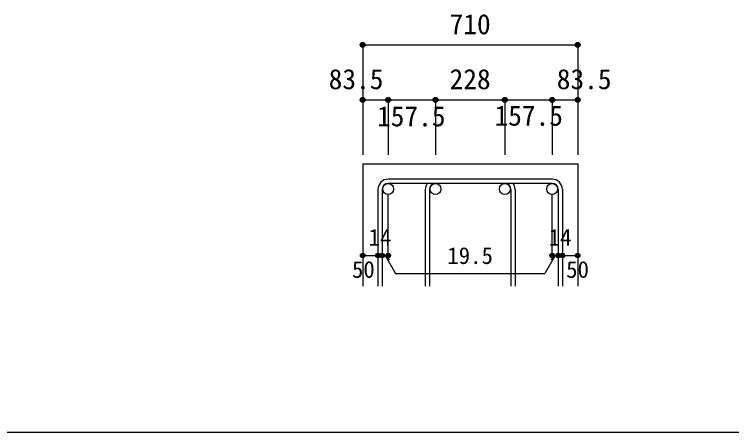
# Model space of a CAD drawing. Units: millimetres at full size, sheet at 1:30; details may follow other scales. Extents: x -5973 to 5954, y -4195 to 4201.
# Drawn here: x -942 to 1409, y 3 to 1373 of the extents above; entities that cross this region are included whole.
import ezdxf
from ezdxf.enums import TextEntityAlignment as Align

# ---------------------------------------------------------------- set-up
doc = ezdxf.new("R2010")
doc.units = ezdxf.units.MM
doc.header["$LTSCALE"] = 30
doc.header["$PDMODE"] = 32
doc.header["$PDSIZE"] = 15
for name, color, linetype in [('0-1_躯体線', 2, 'Continuous'), ('0-5_基礎梁筋', 7, 'Continuous'), ('0-6_スタラップ筋', 7, 'Continuous'), ('0-D_寸法', 4, 'Continuous'), ('F-0_枠', 6, 'Continuous')]:
    doc.layers.add(name, color=color, linetype=linetype)
doc.styles.add('ＭＳ ゴシック', font='')
doc.styles.get('ＭＳ ゴシック').set_extended_font_data('MS Gothic')

msp = doc.modelspace()

# ---------------------------------------------------------------- linework, layer by layer
at = {"layer": '0-1_躯体線'}
for p, q in [((200.13, 883.3), (200.13, 483.3)), ((200.13, 883.3), (904.74, 883.3)), ((904.74, 883.3), (904.74, 483.3))]:
    msp.add_line(p, q, dxfattribs=at)
at = {"layer": '0-5_基礎梁筋', "color": 3}
for centre in [(283.63, 801.3), (283.63, 801.3), (438.72, 801.3), (438.72, 801.3), (666.15, 801.3), (666.15, 801.3), (821.24, 801.3), (821.24, 801.3)]:
    msp.add_circle(centre, 18, dxfattribs=at)
at = {"layer": '0-6_スタラップ筋'}
for p, q in [((821.24, 833.3), (283.63, 833.3)), ((250.13, 799.8), (250.13, 483.3)), ((264.13, 799.8), (264.13, 483.3)), ((821.24, 819.3), (283.63, 819.3)), ((405.22, 799.8), (405.22, 483.3)), ((419.22, 799.8), (419.22, 483.3)), ((685.65, 799.8), (685.65, 483.3)), ((699.65, 799.8), (699.65, 483.3)), ((840.74, 799.8), (840.74, 483.3)), ((854.74, 799.8), (854.74, 483.3))]:
    msp.add_line(p, q, dxfattribs=at)
for centre, radius, start, end in [((283.63, 799.8), 33.5, 90, 180), ((821.24, 799.8), 33.5, 0, 90), ((283.63, 799.8), 19.5, 90, 180), ((438.72, 799.8), 33.5, 144.40235, 180), ((438.72, 799.8), 19.5, 90, 180), ((666.15, 799.8), 19.5, 0, 90), ((666.15, 799.8), 33.5, 0, 35.59765), ((821.24, 799.8), 19.5, 0, 90)]:
    msp.add_arc(centre, radius, start, end, dxfattribs=at)
at = {"layer": '0-D_寸法'}
for p, q in [((200.13, 1273.3), (200.13, 1093.3)), ((200.13, 1273.3), (904.74, 1273.3)), ((904.74, 1273.3), (904.74, 1093.3)), ((200.13, 1093.3), (200.13, 913.3)), ((283.63, 1093.3), (283.63, 913.3)), ((438.72, 1093.3), (438.72, 913.3)), ((666.15, 1093.3), (666.15, 913.3)), ((821.24, 1093.3), (821.24, 913.3)), ((904.74, 1093.3), (904.74, 913.3)), ((283.63, 583.3), (283.63, 782.63)), ((821.24, 583.3), (821.24, 782.63)), ((200.13, 583.3), (250.13, 583.3)), ((250.13, 583.3), (283.63, 583.3)), ((273.88, 583.3), (288.03, 569.16)), ((273.88, 583.3), (308.11, 524.02)), ((830.99, 583.3), (796.77, 524.02)), ((830.99, 583.3), (816.85, 569.16)), ((821.24, 583.3), (904.74, 583.3)), ((840.74, 583.3), (854.74, 583.3)), ((308.11, 524.02), (796.77, 524.02))]:
    msp.add_line(p, q, dxfattribs=at)
for points in [[(904.74, 1273.3), (904.74, 1093.3), (904.74, 913.3)], [(200.13, 1093.3), (283.63, 1093.3), (438.72, 1093.3), (666.15, 1093.3), (821.24, 1093.3), (904.74, 1093.3)]]:
    msp.add_lwpolyline(points, dxfattribs=at)
for centre, radius in [((200.13, 1273.3), 8), ((200.13, 1273.3), 7.2), ((200.13, 1273.3), 6.4), ((200.13, 1273.3), 5.6), ((200.13, 1273.3), 4.8), ((200.13, 1273.3), 4), ((200.13, 1273.3), 3.2), ((200.13, 1273.3), 2.4), ((200.13, 1273.3), 1.6), ((200.13, 1273.3), 0.8), ((904.74, 1273.3), 8), ((904.74, 1273.3), 7.2), ((904.74, 1273.3), 6.4), ((904.74, 1273.3), 5.6), ((904.74, 1273.3), 4.8), ((904.74, 1273.3), 4), ((904.74, 1273.3), 3.2), ((904.74, 1273.3), 2.4), ((904.74, 1273.3), 1.6), ((904.74, 1273.3), 0.8), ((200.13, 1093.3), 8), ((200.13, 1093.3), 7.2), ((200.13, 1093.3), 6.4), ((200.13, 1093.3), 5.6), ((200.13, 1093.3), 4.8), ((200.13, 1093.3), 4), ((200.13, 1093.3), 3.2), ((200.13, 1093.3), 2.4), ((200.13, 1093.3), 1.6), ((200.13, 1093.3), 0.8), ((283.63, 1093.3), 8), ((283.63, 1093.3), 7.2), ((283.63, 1093.3), 6.4), ((283.63, 1093.3), 5.6), ((283.63, 1093.3), 4.8), ((283.63, 1093.3), 4), ((283.63, 1093.3), 3.2), ((283.63, 1093.3), 2.4), ((283.63, 1093.3), 1.6), ((283.63, 1093.3), 0.8), ((438.72, 1093.3), 8), ((438.72, 1093.3), 7.2), ((438.72, 1093.3), 6.4), ((438.72, 1093.3), 5.6), ((438.72, 1093.3), 4.8), ((438.72, 1093.3), 4), ((438.72, 1093.3), 3.2), ((438.72, 1093.3), 2.4), ((438.72, 1093.3), 1.6), ((438.72, 1093.3), 0.8), ((666.15, 1093.3), 8), ((666.15, 1093.3), 7.2), ((666.15, 1093.3), 6.4), ((666.15, 1093.3), 5.6), ((666.15, 1093.3), 4.8), ((666.15, 1093.3), 4), ((666.15, 1093.3), 3.2), ((666.15, 1093.3), 2.4), ((666.15, 1093.3), 1.6), ((666.15, 1093.3), 0.8), ((821.24, 1093.3), 8), ((821.24, 1093.3), 7.2), ((821.24, 1093.3), 6.4), ((821.24, 1093.3), 5.6), ((821.24, 1093.3), 4.8), ((821.24, 1093.3), 4), ((821.24, 1093.3), 3.2), ((821.24, 1093.3), 2.4), ((821.24, 1093.3), 1.6), ((821.24, 1093.3), 0.8), ((904.74, 1093.3), 8), ((904.74, 1093.3), 7.2), ((904.74, 1093.3), 6.4), ((904.74, 1093.3), 5.6), ((904.74, 1093.3), 4.8), ((904.74, 1093.3), 4), ((904.74, 1093.3), 3.2), ((904.74, 1093.3), 2.4), ((904.74, 1093.3), 1.6), ((904.74, 1093.3), 0.8), ((200.13, 583.3), 4), ((200.13, 583.3), 3.6), ((200.13, 583.3), 3.2), ((200.13, 583.3), 2.8), ((200.13, 583.3), 2.4), ((200.13, 583.3), 2), ((200.13, 583.3), 1.6), ((200.13, 583.3), 1.2), ((200.13, 583.3), 0.8), ((200.13, 583.3), 0.4), ((250.13, 583.3), 4), ((250.13, 583.3), 3.6), ((250.13, 583.3), 3.2), ((250.13, 583.3), 2.8), ((250.13, 583.3), 2.4), ((250.13, 583.3), 2), ((250.13, 583.3), 1.6), ((250.13, 583.3), 1.2), ((250.13, 583.3), 0.8), ((250.13, 583.3), 0.4), ((264.13, 583.3), 4), ((264.13, 583.3), 3.6), ((264.13, 583.3), 3.2), ((264.13, 583.3), 2.8), ((264.13, 583.3), 2.4), ((264.13, 583.3), 2), ((264.13, 583.3), 1.6), ((264.13, 583.3), 1.2), ((264.13, 583.3), 0.8), ((264.13, 583.3), 0.4), ((283.63, 583.3), 4), ((283.63, 583.3), 3.6), ((283.63, 583.3), 3.2), ((283.63, 583.3), 2.8), ((283.63, 583.3), 2.4), ((283.63, 583.3), 2), ((283.63, 583.3), 1.6), ((283.63, 583.3), 1.2), ((283.63, 583.3), 0.8), ((283.63, 583.3), 0.4), ((821.24, 583.3), 4), ((821.24, 583.3), 3.6), ((821.24, 583.3), 3.2), ((821.24, 583.3), 2.8), ((821.24, 583.3), 2.4), ((821.24, 583.3), 2), ((821.24, 583.3), 1.6), ((821.24, 583.3), 1.2), ((821.24, 583.3), 0.8), ((821.24, 583.3), 0.4), ((840.74, 583.3), 4), ((840.74, 583.3), 3.6), ((840.74, 583.3), 3.2), ((840.74, 583.3), 2.8), ((840.74, 583.3), 2.4), ((840.74, 583.3), 2), ((840.74, 583.3), 1.6), ((840.74, 583.3), 1.2), ((840.74, 583.3), 0.8), ((840.74, 583.3), 0.4), ((854.74, 583.3), 4), ((854.74, 583.3), 3.6), ((854.74, 583.3), 3.2), ((854.74, 583.3), 2.8), ((854.74, 583.3), 2.4), ((854.74, 583.3), 2), ((854.74, 583.3), 1.6), ((854.74, 583.3), 1.2), ((854.74, 583.3), 0.8), ((854.74, 583.3), 0.4), ((904.74, 583.3), 4), ((904.74, 583.3), 3.6), ((904.74, 583.3), 3.2), ((904.74, 583.3), 2.8), ((904.74, 583.3), 2.4), ((904.74, 583.3), 2), ((904.74, 583.3), 1.6), ((904.74, 583.3), 1.2), ((904.74, 583.3), 0.8), ((904.74, 583.3), 0.4)]:
    msp.add_circle(centre, radius, dxfattribs=at)
at = {"layer": '0-D_寸法', "color": 7}
for p in [(200.13, 1273.3), (904.74, 1273.3), (200.13, 1093.3), (283.63, 1093.3), (438.72, 1093.3), (666.15, 1093.3), (821.24, 1093.3), (904.74, 1093.3), (200.13, 583.3), (250.13, 583.3), (264.13, 583.3), (283.63, 583.3), (821.24, 583.3), (840.74, 583.3), (854.74, 583.3), (904.74, 583.3)]:
    msp.add_point(p, dxfattribs=at)
at = {"layer": 'F-0_枠', "color": 2}
msp.add_line((3723.6, 2.95), (-5972.88, 2.95), dxfattribs=at)

# ---------------------------------------------------------------- texts
at = {"layer": '0-D_寸法', "style": 'ＭＳ ゴシック'}
for s, height, p in [('710', 65.98, (484.94, 1288.3)), ('83.5', 65.98, (88.63, 1108.3)), ('228', 65.98, (484.94, 1108.3)), ('83.5', 65.98, (836.24, 1108.3)), ('157.5', 65.98, (247.27, 986.62)), ('157.5', 65.98, (632.13, 988.78)), ('14', 54.99, (219.6, 598.75)), ('14', 54.99, (809.78, 598.75)), ('19.5', 54.99, (477.44, 539.02)), ('50', 54.99, (164.9, 493.65)), ('50', 54.99, (866.97, 493.49))]:
    msp.add_text(s, height=height, dxfattribs=at).set_placement(p, align=Align.BOTTOM_LEFT)

doc.saveas('drawing.dxf')
